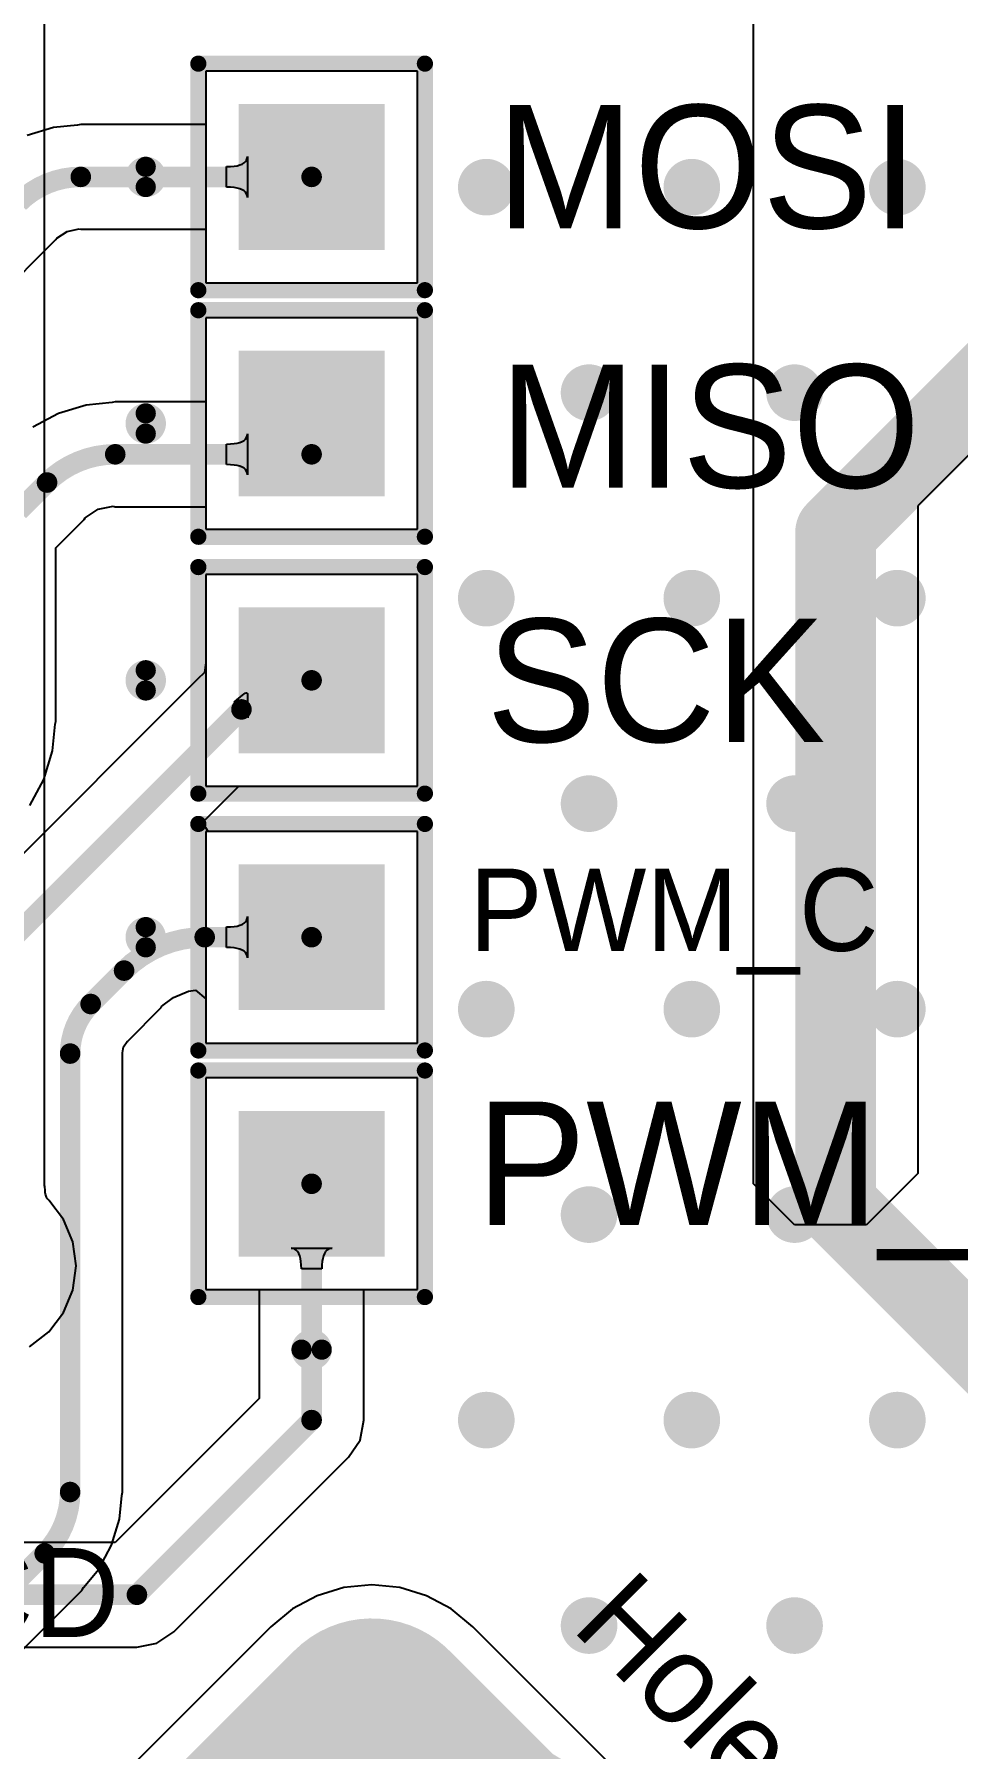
# Model space of a CAD drawing. Header units: millimetres. Extents: x -0.28 to 4.38, y -0.01 to 4.88.
# Drawn here: x 2.22 to 2.669, y 2.035 to 2.869 of the extents above; entities that cross this region are included whole.
import ezdxf

# ---------------------------------------------------------------- set-up
doc = ezdxf.new("R2010")
doc.units = ezdxf.units.MM
doc.header["$MEASUREMENT"] = 0
for name, color, linetype in [('BottomLayer', 5, 'Continuous'), ('BottomSolder', 6, 'Continuous'), ('MultiLayer', 9, 'Continuous'), ('PadHoleLayer', 156, 'Continuous'), ('TopLayer', 1, 'Continuous'), ('TopOverlay', 2, 'Continuous'), ('TopSolder', 216, 'Continuous'), ('ViaHoleLayer', 16, 'Continuous')]:
    doc.layers.add(name, color=color, linetype=linetype)

# ---------------------------------------------------------------- blocks, each defined once
blk = doc.blocks.new('JP1_D1T_13')
at = {"layer": 'BottomLayer'}
blk.add_solid([(-0.0315, -0.0315), (0.0315, -0.0315), (-0.0315, 0.0315), (0.0315, 0.0315)], dxfattribs=at)
at = {"layer": 'BottomSolder'}
blk.add_solid([(-0.0355, -0.0355), (0.0355, -0.0355), (-0.0355, 0.0355), (0.0355, 0.0355)], dxfattribs=at)
at = {"layer": 'MultiLayer'}
blk.add_solid([(-0.0315, -0.0315), (0.0315, -0.0315), (-0.0315, 0.0315), (0.0315, 0.0315)], dxfattribs=at)
at = {"layer": 'PadHoleLayer', "const_width": 0.02165}
blk.add_lwpolyline([(-0.01083, 0, 1), (0.01083, 0, 1)], format="xyb", close=True, dxfattribs=at)
at = {"layer": 'TopLayer'}
blk.add_solid([(-0.0315, -0.0315), (0.0315, -0.0315), (-0.0315, 0.0315), (0.0315, 0.0315)], dxfattribs=at)
at = {"layer": 'TopOverlay'}
for points, const_width in [([(0.00492, 0.08071, 1), (-0.00492, 0.08071, 1)], 0.00984), ([(-0.00738, 0.08071, 1), (-0.00246, 0.08071, 1)], 0.00492), ([(0.00246, 0.08071, 1), (0.00738, 0.08071, 1)], 0.00492), ([(-0.05709, 0.05512, 1), (-0.05315, 0.05512, 1)], 0.00394), ([(-0.05709, 0.05512, 1), (-0.05315, 0.05512, 1)], 0.00394), ([(0.05315, 0.05512, 1), (0.05709, 0.05512, 1)], 0.00394), ([(0.05315, 0.05512, 1), (0.05709, 0.05512, 1)], 0.00394), ([(-0.05709, -0.05512, 1), (-0.05315, -0.05512, 1)], 0.00394), ([(-0.05709, -0.05512, 1), (-0.05315, -0.05512, 1)], 0.00394), ([(0.05315, -0.05512, 1), (0.05709, -0.05512, 1)], 0.00394), ([(0.05315, -0.05512, 1), (0.05709, -0.05512, 1)], 0.00394)]:
    blk.add_lwpolyline(points, format="xyb", close=True, dxfattribs=dict(at, const_width=const_width))
at = {"layer": 'TopOverlay', "const_width": 0.00787}
for points in [[(-0.05512, 0.05512), (-0.05512, -0.05512)], [(-0.05512, 0.05512), (0.05512, 0.05512)], [(0.05512, 0.05512), (0.05512, -0.05512)], [(-0.05512, -0.05512), (0.05512, -0.05512)]]:
    blk.add_lwpolyline(points, dxfattribs=at)
at = {"layer": 'TopSolder'}
blk.add_solid([(-0.0355, -0.0355), (0.0355, -0.0355), (-0.0355, 0.0355), (0.0355, 0.0355)], dxfattribs=at)
blk = doc.blocks.new('JP1_D1T_14')
at = {"layer": 'BottomLayer'}
blk.add_solid([(-0.0315, -0.0315), (0.0315, -0.0315), (-0.0315, 0.0315), (0.0315, 0.0315)], dxfattribs=at)
at = {"layer": 'BottomSolder'}
blk.add_solid([(-0.0355, -0.0355), (0.0355, -0.0355), (-0.0355, 0.0355), (0.0355, 0.0355)], dxfattribs=at)
at = {"layer": 'MultiLayer'}
blk.add_solid([(-0.0315, -0.0315), (0.0315, -0.0315), (-0.0315, 0.0315), (0.0315, 0.0315)], dxfattribs=at)
at = {"layer": 'PadHoleLayer', "const_width": 0.02165}
blk.add_lwpolyline([(-0.01083, 0, 1), (0.01083, 0, 1)], format="xyb", close=True, dxfattribs=at)
at = {"layer": 'TopLayer'}
blk.add_solid([(-0.0315, -0.0315), (0.0315, -0.0315), (-0.0315, 0.0315), (0.0315, 0.0315)], dxfattribs=at)
at = {"layer": 'TopOverlay'}
for points, const_width in [([(0.00492, 0.08071, 1), (-0.00492, 0.08071, 1)], 0.00984), ([(-0.00738, 0.08071, 1), (-0.00246, 0.08071, 1)], 0.00492), ([(0.00246, 0.08071, 1), (0.00738, 0.08071, 1)], 0.00492), ([(-0.05709, 0.05512, 1), (-0.05315, 0.05512, 1)], 0.00394), ([(-0.05709, 0.05512, 1), (-0.05315, 0.05512, 1)], 0.00394), ([(0.05315, 0.05512, 1), (0.05709, 0.05512, 1)], 0.00394), ([(0.05315, 0.05512, 1), (0.05709, 0.05512, 1)], 0.00394), ([(-0.05709, -0.05512, 1), (-0.05315, -0.05512, 1)], 0.00394), ([(-0.05709, -0.05512, 1), (-0.05315, -0.05512, 1)], 0.00394), ([(0.05315, -0.05512, 1), (0.05709, -0.05512, 1)], 0.00394), ([(0.05315, -0.05512, 1), (0.05709, -0.05512, 1)], 0.00394)]:
    blk.add_lwpolyline(points, format="xyb", close=True, dxfattribs=dict(at, const_width=const_width))
at = {"layer": 'TopOverlay', "const_width": 0.00787}
for points in [[(-0.05512, 0.05512), (-0.05512, -0.05512)], [(0.05512, 0.05512), (-0.05512, 0.05512)], [(0.05512, 0.05512), (0.05512, -0.05512)], [(0.05512, -0.05512), (-0.05512, -0.05512)]]:
    blk.add_lwpolyline(points, dxfattribs=at)
at = {"layer": 'TopSolder'}
blk.add_solid([(-0.0355, -0.0355), (0.0355, -0.0355), (-0.0355, 0.0355), (0.0355, 0.0355)], dxfattribs=at)
blk = doc.blocks.new('JP1_D1T_15')
at = {"layer": 'BottomLayer'}
blk.add_solid([(-0.0315, -0.0315), (0.0315, -0.0315), (-0.0315, 0.0315), (0.0315, 0.0315)], dxfattribs=at)
at = {"layer": 'BottomSolder'}
blk.add_solid([(-0.0355, -0.0355), (0.0355, -0.0355), (-0.0355, 0.0355), (0.0355, 0.0355)], dxfattribs=at)
at = {"layer": 'MultiLayer'}
blk.add_solid([(-0.0315, -0.0315), (0.0315, -0.0315), (-0.0315, 0.0315), (0.0315, 0.0315)], dxfattribs=at)
at = {"layer": 'PadHoleLayer', "const_width": 0.02165}
blk.add_lwpolyline([(-0.01083, 0, 1), (0.01083, 0, 1)], format="xyb", close=True, dxfattribs=at)
at = {"layer": 'TopLayer'}
blk.add_solid([(-0.0315, -0.0315), (0.0315, -0.0315), (-0.0315, 0.0315), (0.0315, 0.0315)], dxfattribs=at)
at = {"layer": 'TopOverlay'}
for points, const_width in [([(0.00492, 0.08071, 1), (-0.00492, 0.08071, 1)], 0.00984), ([(-0.00738, 0.08071, 1), (-0.00246, 0.08071, 1)], 0.00492), ([(0.00246, 0.08071, 1), (0.00738, 0.08071, 1)], 0.00492), ([(-0.05709, 0.05512, 1), (-0.05315, 0.05512, 1)], 0.00394), ([(-0.05709, 0.05512, 1), (-0.05315, 0.05512, 1)], 0.00394), ([(0.05315, 0.05512, 1), (0.05709, 0.05512, 1)], 0.00394), ([(0.05315, 0.05512, 1), (0.05709, 0.05512, 1)], 0.00394), ([(-0.05709, -0.05512, 1), (-0.05315, -0.05512, 1)], 0.00394), ([(-0.05709, -0.05512, 1), (-0.05315, -0.05512, 1)], 0.00394), ([(0.05315, -0.05512, 1), (0.05709, -0.05512, 1)], 0.00394), ([(0.05315, -0.05512, 1), (0.05709, -0.05512, 1)], 0.00394)]:
    blk.add_lwpolyline(points, format="xyb", close=True, dxfattribs=dict(at, const_width=const_width))
at = {"layer": 'TopOverlay', "const_width": 0.00787}
for points in [[(-0.05512, 0.05512), (-0.05512, -0.05512)], [(-0.05512, 0.05512), (0.05512, 0.05512)], [(0.05512, 0.05512), (0.05512, -0.05512)], [(-0.05512, -0.05512), (0.05512, -0.05512)]]:
    blk.add_lwpolyline(points, dxfattribs=at)
at = {"layer": 'TopSolder'}
blk.add_solid([(-0.0355, -0.0355), (0.0355, -0.0355), (-0.0355, 0.0355), (0.0355, 0.0355)], dxfattribs=at)
blk = doc.blocks.new('JP1_D1T_18')
at = {"layer": 'BottomLayer'}
blk.add_solid([(-0.0315, -0.0315), (0.0315, -0.0315), (-0.0315, 0.0315), (0.0315, 0.0315)], dxfattribs=at)
at = {"layer": 'BottomSolder'}
blk.add_solid([(-0.0355, -0.0355), (0.0355, -0.0355), (-0.0355, 0.0355), (0.0355, 0.0355)], dxfattribs=at)
at = {"layer": 'MultiLayer'}
blk.add_solid([(-0.0315, -0.0315), (0.0315, -0.0315), (-0.0315, 0.0315), (0.0315, 0.0315)], dxfattribs=at)
at = {"layer": 'PadHoleLayer', "const_width": 0.02165}
blk.add_lwpolyline([(-0.01083, 0, 1), (0.01083, 0, 1)], format="xyb", close=True, dxfattribs=at)
at = {"layer": 'TopLayer'}
blk.add_solid([(-0.0315, -0.0315), (0.0315, -0.0315), (-0.0315, 0.0315), (0.0315, 0.0315)], dxfattribs=at)
at = {"layer": 'TopOverlay'}
for points, const_width in [([(0.00492, 0.08071, 1), (-0.00492, 0.08071, 1)], 0.00984), ([(-0.00738, 0.08071, 1), (-0.00246, 0.08071, 1)], 0.00492), ([(0.00246, 0.08071, 1), (0.00738, 0.08071, 1)], 0.00492), ([(-0.05709, 0.05512, 1), (-0.05315, 0.05512, 1)], 0.00394), ([(-0.05709, 0.05512, 1), (-0.05315, 0.05512, 1)], 0.00394), ([(0.05315, 0.05512, 1), (0.05709, 0.05512, 1)], 0.00394), ([(0.05315, 0.05512, 1), (0.05709, 0.05512, 1)], 0.00394), ([(-0.05709, -0.05512, 1), (-0.05315, -0.05512, 1)], 0.00394), ([(-0.05709, -0.05512, 1), (-0.05315, -0.05512, 1)], 0.00394), ([(0.05315, -0.05512, 1), (0.05709, -0.05512, 1)], 0.00394), ([(0.05315, -0.05512, 1), (0.05709, -0.05512, 1)], 0.00394)]:
    blk.add_lwpolyline(points, format="xyb", close=True, dxfattribs=dict(at, const_width=const_width))
at = {"layer": 'TopOverlay', "const_width": 0.00787}
for points in [[(-0.05512, 0.05512), (-0.05512, -0.05512)], [(-0.05512, 0.05512), (0.05512, 0.05512)], [(0.05512, 0.05512), (0.05512, -0.05512)], [(-0.05512, -0.05512), (0.05512, -0.05512)]]:
    blk.add_lwpolyline(points, dxfattribs=at)
at = {"layer": 'TopSolder'}
blk.add_solid([(-0.0355, -0.0355), (0.0355, -0.0355), (-0.0355, 0.0355), (0.0355, 0.0355)], dxfattribs=at)
blk = doc.blocks.new('JP1_D1T_19')
at = {"layer": 'BottomLayer'}
blk.add_solid([(-0.0315, -0.0315), (0.0315, -0.0315), (-0.0315, 0.0315), (0.0315, 0.0315)], dxfattribs=at)
at = {"layer": 'BottomSolder'}
blk.add_solid([(-0.0355, -0.0355), (0.0355, -0.0355), (-0.0355, 0.0355), (0.0355, 0.0355)], dxfattribs=at)
at = {"layer": 'MultiLayer'}
blk.add_solid([(-0.0315, -0.0315), (0.0315, -0.0315), (-0.0315, 0.0315), (0.0315, 0.0315)], dxfattribs=at)
at = {"layer": 'PadHoleLayer', "const_width": 0.02165}
blk.add_lwpolyline([(-0.01083, 0, 1), (0.01083, 0, 1)], format="xyb", close=True, dxfattribs=at)
at = {"layer": 'TopLayer'}
blk.add_solid([(-0.0315, -0.0315), (0.0315, -0.0315), (-0.0315, 0.0315), (0.0315, 0.0315)], dxfattribs=at)
at = {"layer": 'TopOverlay'}
for points, const_width in [([(0.00492, 0.08071, 1), (-0.00492, 0.08071, 1)], 0.00984), ([(-0.00738, 0.08071, 1), (-0.00246, 0.08071, 1)], 0.00492), ([(0.00246, 0.08071, 1), (0.00738, 0.08071, 1)], 0.00492), ([(-0.05709, 0.05512, 1), (-0.05315, 0.05512, 1)], 0.00394), ([(-0.05709, 0.05512, 1), (-0.05315, 0.05512, 1)], 0.00394), ([(0.05315, 0.05512, 1), (0.05709, 0.05512, 1)], 0.00394), ([(0.05315, 0.05512, 1), (0.05709, 0.05512, 1)], 0.00394), ([(-0.05709, -0.05512, 1), (-0.05315, -0.05512, 1)], 0.00394), ([(-0.05709, -0.05512, 1), (-0.05315, -0.05512, 1)], 0.00394), ([(0.05315, -0.05512, 1), (0.05709, -0.05512, 1)], 0.00394), ([(0.05315, -0.05512, 1), (0.05709, -0.05512, 1)], 0.00394)]:
    blk.add_lwpolyline(points, format="xyb", close=True, dxfattribs=dict(at, const_width=const_width))
at = {"layer": 'TopOverlay', "const_width": 0.00787}
for points in [[(-0.05512, 0.05512), (-0.05512, -0.05512)], [(-0.05512, 0.05512), (0.05512, 0.05512)], [(0.05512, 0.05512), (0.05512, -0.05512)], [(-0.05512, -0.05512), (0.05512, -0.05512)]]:
    blk.add_lwpolyline(points, dxfattribs=at)
at = {"layer": 'TopSolder'}
blk.add_solid([(-0.0355, -0.0355), (0.0355, -0.0355), (-0.0355, 0.0355), (0.0355, 0.0355)], dxfattribs=at)
blk = doc.blocks.new('H___P___33')
at = {"layer": 'BottomLayer', "const_width": 0.04921}
for points in [[(-0.15256, 0.04921, 1), (-0.10335, 0.04921, 1)], [(0.10335, 0.04921, 1), (0.15256, 0.04921, 1)], [(-0.15256, -0.04921, 1), (-0.10335, -0.04921, 1)], [(0.10335, -0.04921, 1), (0.15256, -0.04921, 1)]]:
    blk.add_lwpolyline(points, format="xyb", close=True, dxfattribs=at)
at = {"layer": 'BottomLayer'}
for points in [[(-0.12795, -0.09843), (0.12795, -0.09843), (-0.12795, 0.09843), (0.12795, 0.09843)], [(-0.17717, -0.04921), (0.17717, -0.04921), (-0.17717, 0.04921), (0.17717, 0.04921)]]:
    blk.add_solid(points, dxfattribs=at)
at = {"layer": 'BottomSolder', "const_width": 0.05321}
for points in [[(-0.15456, 0.04921, 1), (-0.10135, 0.04921, 1)], [(0.10135, 0.04921, 1), (0.15456, 0.04921, 1)], [(-0.15456, -0.04921, 1), (-0.10135, -0.04921, 1)], [(0.10135, -0.04921, 1), (0.15456, -0.04921, 1)]]:
    blk.add_lwpolyline(points, format="xyb", close=True, dxfattribs=at)
at = {"layer": 'BottomSolder'}
for points in [[(-0.12795, -0.10243), (0.12795, -0.10243), (-0.12795, 0.10243), (0.12795, 0.10243)], [(-0.18117, -0.04921), (0.18117, -0.04921), (-0.18117, 0.04921), (0.18117, 0.04921)]]:
    blk.add_solid(points, dxfattribs=at)
at = {"layer": 'MultiLayer', "const_width": 0.04921}
for points in [[(-0.15256, 0.04921, 1), (-0.10335, 0.04921, 1)], [(0.10335, 0.04921, 1), (0.15256, 0.04921, 1)], [(-0.15256, -0.04921, 1), (-0.10335, -0.04921, 1)], [(0.10335, -0.04921, 1), (0.15256, -0.04921, 1)]]:
    blk.add_lwpolyline(points, format="xyb", close=True, dxfattribs=at)
at = {"layer": 'MultiLayer'}
for points in [[(-0.12795, -0.09843), (0.12795, -0.09843), (-0.12795, 0.09843), (0.12795, 0.09843)], [(-0.17717, -0.04921), (0.17717, -0.04921), (-0.17717, 0.04921), (0.17717, 0.04921)]]:
    blk.add_solid(points, dxfattribs=at)
at = {"layer": 'PadHoleLayer', "const_width": 0.03445}
blk.add_lwpolyline([(0, -0.07308), (-0.07308, 0, -1), (0, 0.07308), (0.07308, 0, -1)], format="xyb", close=True, dxfattribs=at)
at = {"layer": 'TopLayer', "const_width": 0.04921}
for points in [[(-0.15256, 0.04921, 1), (-0.10335, 0.04921, 1)], [(0.10335, 0.04921, 1), (0.15256, 0.04921, 1)], [(-0.15256, -0.04921, 1), (-0.10335, -0.04921, 1)], [(0.10335, -0.04921, 1), (0.15256, -0.04921, 1)]]:
    blk.add_lwpolyline(points, format="xyb", close=True, dxfattribs=at)
at = {"layer": 'TopLayer'}
for points in [[(-0.12795, -0.09843), (0.12795, -0.09843), (-0.12795, 0.09843), (0.12795, 0.09843)], [(-0.17717, -0.04921), (0.17717, -0.04921), (-0.17717, 0.04921), (0.17717, 0.04921)]]:
    blk.add_solid(points, dxfattribs=at)
at = {"layer": 'TopSolder', "const_width": 0.05321}
for points in [[(-0.15456, 0.04921, 1), (-0.10135, 0.04921, 1)], [(0.10135, 0.04921, 1), (0.15456, 0.04921, 1)], [(-0.15456, -0.04921, 1), (-0.10135, -0.04921, 1)], [(0.10135, -0.04921, 1), (0.15456, -0.04921, 1)]]:
    blk.add_lwpolyline(points, format="xyb", close=True, dxfattribs=at)
at = {"layer": 'TopSolder'}
for points in [[(-0.12795, -0.10243), (0.12795, -0.10243), (-0.12795, 0.10243), (0.12795, 0.10243)], [(-0.18117, -0.04921), (0.18117, -0.04921), (-0.18117, 0.04921), (0.18117, 0.04921)]]:
    blk.add_solid(points, dxfattribs=at)

msp = doc.modelspace()

# ---------------------------------------------------------------- linework, layer by layer
at = {"layer": 'BottomLayer'}
for p, q in [((2.2251, 2.30915), (2.2251, 3.21)), ((2.4065, 2.8515), (2.3035, 2.8515)), ((2.3035, 2.8515), (2.3035, 2.7485)), ((2.4065, 2.7485), (2.4065, 2.8515)), ((2.3035, 2.7485), (2.4065, 2.7485)), ((2.4065, 2.7315), (2.3035, 2.7315)), ((2.3035, 2.7315), (2.3035, 2.6285)), ((2.4065, 2.6285), (2.4065, 2.7315)), ((2.3035, 2.6285), (2.4065, 2.6285)), ((2.4065, 2.6065), (2.3035, 2.6065)), ((2.3035, 2.6065), (2.3035, 2.5035)), ((2.4065, 2.5035), (2.4065, 2.6065)), ((2.3035, 2.5035), (2.4065, 2.5035)), ((2.4065, 2.4815), (2.3035, 2.4815)), ((2.3035, 2.4815), (2.3035, 2.3785)), ((2.4065, 2.3785), (2.4065, 2.4815)), ((2.3035, 2.3785), (2.4065, 2.3785)), ((2.4065, 2.3615), (2.3035, 2.3615)), ((2.3035, 2.3615), (2.3035, 2.2585)), ((2.4065, 2.2585), (2.4065, 2.3615)), ((2.22522, 2.30861), (2.2251, 2.30915)), ((2.22528, 2.30681), (2.22522, 2.30861)), ((2.22538, 2.30582), (2.22528, 2.30681)), ((2.22551, 2.30502), (2.22538, 2.30582)), ((2.22567, 2.30439), (2.22551, 2.30502)), ((2.22583, 2.3039), (2.22567, 2.30439)), ((2.22599, 2.30353), (2.22583, 2.3039)), ((2.22615, 2.30323), (2.22599, 2.30353)), ((2.22632, 2.30297), (2.22615, 2.30323)), ((2.22653, 2.30271), (2.22632, 2.30297)), ((2.22738, 2.3018), (2.22653, 2.30271)), ((2.22762, 2.30141), (2.22738, 2.3018)), ((2.23431, 2.29269), (2.22762, 2.30141)), ((2.23884, 2.28175), (2.23431, 2.29269)), ((2.24039, 2.27), (2.23884, 2.28175)), ((2.34595, 2.27852), (2.345, 2.27862)), ((2.345, 2.27862), (2.365, 2.27862)), ((2.3468, 2.27822), (2.34595, 2.27852)), ((2.34755, 2.27772), (2.3468, 2.27822)), ((2.3482, 2.27702), (2.34755, 2.27772)), ((2.36245, 2.27772), (2.3618, 2.27702)), ((2.3632, 2.27822), (2.36245, 2.27772)), ((2.36405, 2.27852), (2.3632, 2.27822)), ((2.365, 2.27862), (2.36405, 2.27852)), ((2.23884, 2.25825), (2.24039, 2.27)), ((2.34875, 2.27612), (2.3482, 2.27702)), ((2.3492, 2.27502), (2.34875, 2.27612)), ((2.34955, 2.27372), (2.3492, 2.27502)), ((2.3498, 2.27222), (2.34955, 2.27372)), ((2.34995, 2.27052), (2.3498, 2.27222)), ((2.35, 2.26862), (2.34995, 2.27052)), ((2.36005, 2.27052), (2.36, 2.26862)), ((2.3602, 2.27222), (2.36005, 2.27052)), ((2.36045, 2.27372), (2.3602, 2.27222)), ((2.3608, 2.27502), (2.36045, 2.27372)), ((2.36125, 2.27612), (2.3608, 2.27502)), ((2.3618, 2.27702), (2.36125, 2.27612)), ((2.36, 2.26862), (2.35, 2.26862)), ((2.23431, 2.24731), (2.23884, 2.25825)), ((2.3035, 2.2585), (2.32951, 2.2585)), ((2.32951, 2.2585), (2.32951, 2.20556)), ((2.38049, 2.195), (2.38049, 2.2585)), ((2.38049, 2.2585), (2.4065, 2.2585)), ((2.22709, 2.23791), (2.23431, 2.24731)), ((2.21769, 2.23069), (2.22709, 2.23791)), ((2.32951, 2.20556), (2.25944, 2.13549)), ((2.37855, 2.18525), (2.38049, 2.195)), ((2.37302, 2.17698), (2.37855, 2.18525)), ((2.28802, 2.09198), (2.37302, 2.17698)), ((2.25944, 2.13549), (1.35056, 2.13549)), ((2.37075, 2.11349), (2.35771, 2.10953)), ((2.38432, 2.11482), (2.37075, 2.11349)), ((2.39789, 2.11349), (2.38432, 2.11482)), ((2.41094, 2.10953), (2.39789, 2.11349)), ((2.34568, 2.1031), (2.33514, 2.09445)), ((2.35771, 2.10953), (2.34568, 2.1031)), ((2.42296, 2.1031), (2.41094, 2.10953)), ((2.4335, 2.09445), (2.42296, 2.1031)), ((2.33514, 2.09445), (2.26555, 2.02486)), ((2.61445, 1.9135), (2.4335, 2.09445)), ((2.27, 2.08451), (2.27975, 2.08645)), ((2.27975, 2.08645), (2.28802, 2.09198)), ((1.97307, 2.08451), (2.27, 2.08451))]:
    msp.add_line(p, q, dxfattribs=at)
for points, const_width in [([(2.43311, 2.795, 1), (2.44689, 2.795, 1)], 0.01378), ([(2.53311, 2.795, 1), (2.54689, 2.795, 1)], 0.01378), ([(2.63311, 2.795, 1), (2.64689, 2.795, 1)], 0.01378), ([(2.48311, 2.695, 1), (2.49689, 2.695, 1)], 0.01378), ([(2.58311, 2.695, 1), (2.59689, 2.695, 1)], 0.01378), ([(2.43311, 2.595, 1), (2.44689, 2.595, 1)], 0.01378), ([(2.53311, 2.595, 1), (2.54689, 2.595, 1)], 0.01378), ([(2.63311, 2.595, 1), (2.64689, 2.595, 1)], 0.01378), ([(2.48311, 2.495, 1), (2.49689, 2.495, 1)], 0.01378), ([(2.58311, 2.495, 1), (2.59689, 2.495, 1)], 0.01378), ([(2.43311, 2.395, 1), (2.44689, 2.395, 1)], 0.01378), ([(2.53311, 2.395, 1), (2.54689, 2.395, 1)], 0.01378), ([(2.63311, 2.395, 1), (2.64689, 2.395, 1)], 0.01378), ([(2.3525, 2.31, 1), (2.3575, 2.31, 1)], 0.005), ([(2.48311, 2.295, 1), (2.49689, 2.295, 1)], 0.01378), ([(2.58311, 2.295, 1), (2.59689, 2.295, 1)], 0.01378), ([(2.43311, 2.195, 1), (2.44689, 2.195, 1)], 0.01378), ([(2.53311, 2.195, 1), (2.54689, 2.195, 1)], 0.01378), ([(2.63311, 2.195, 1), (2.64689, 2.195, 1)], 0.01378), ([(2.3525, 2.195, 1), (2.3575, 2.195, 1)], 0.005), ([(2.3525, 2.195, 1), (2.3575, 2.195, 1)], 0.005), ([(2.2675, 2.11, 1), (2.2725, 2.11, 1)], 0.005), ([(2.2675, 2.11, 1), (2.2725, 2.11, 1)], 0.005), ([(2.48311, 2.095, 1), (2.49689, 2.095, 1)], 0.01378), ([(2.58311, 2.095, 1), (2.59689, 2.095, 1)], 0.01378)]:
    msp.add_lwpolyline(points, format="xyb", close=True, dxfattribs=dict(at, const_width=const_width))
at = {"layer": 'BottomLayer', "const_width": 0.01}
for points in [[(2.355, 2.195), (2.355, 2.31)], [(2.27, 2.11), (2.355, 2.195)], [(1.905, 2.11), (2.27, 2.11)]]:
    msp.add_lwpolyline(points, dxfattribs=at)
at = {"layer": 'MultiLayer', "const_width": 0.01378}
for points in [[(2.43311, 2.795, 1), (2.44689, 2.795, 1)], [(2.53311, 2.795, 1), (2.54689, 2.795, 1)], [(2.63311, 2.795, 1), (2.64689, 2.795, 1)], [(2.48311, 2.695, 1), (2.49689, 2.695, 1)], [(2.58311, 2.695, 1), (2.59689, 2.695, 1)], [(2.43311, 2.595, 1), (2.44689, 2.595, 1)], [(2.53311, 2.595, 1), (2.54689, 2.595, 1)], [(2.63311, 2.595, 1), (2.64689, 2.595, 1)], [(2.48311, 2.495, 1), (2.49689, 2.495, 1)], [(2.58311, 2.495, 1), (2.59689, 2.495, 1)], [(2.43311, 2.395, 1), (2.44689, 2.395, 1)], [(2.53311, 2.395, 1), (2.54689, 2.395, 1)], [(2.63311, 2.395, 1), (2.64689, 2.395, 1)], [(2.48311, 2.295, 1), (2.49689, 2.295, 1)], [(2.58311, 2.295, 1), (2.59689, 2.295, 1)], [(2.43311, 2.195, 1), (2.44689, 2.195, 1)], [(2.53311, 2.195, 1), (2.54689, 2.195, 1)], [(2.63311, 2.195, 1), (2.64689, 2.195, 1)], [(2.48311, 2.095, 1), (2.49689, 2.095, 1)], [(2.58311, 2.095, 1), (2.59689, 2.095, 1)]]:
    msp.add_lwpolyline(points, format="xyb", close=True, dxfattribs=at)
at = {"layer": 'TopLayer'}
for p, q in [((2.57, 2.31), (2.57, 2.94)), ((2.4065, 2.8515), (2.3035, 2.8515)), ((2.3035, 2.8515), (2.3035, 2.82549)), ((2.4065, 2.7485), (2.4065, 2.8515)), ((2.22941, 2.82402), (2.21665, 2.82015)), ((2.24106, 2.82517), (2.22941, 2.82402)), ((2.24268, 2.82549), (2.24106, 2.82517)), ((2.3035, 2.82549), (2.24268, 2.82549)), ((2.31362, 2.805), (2.31555, 2.80505)), ((2.31362, 2.795), (2.31362, 2.805)), ((2.31555, 2.80505), (2.31727, 2.8052)), ((2.31727, 2.8052), (2.31879, 2.80545)), ((2.31879, 2.80545), (2.3201, 2.8058)), ((2.3201, 2.8058), (2.32121, 2.80625)), ((2.32121, 2.80625), (2.32212, 2.8068)), ((2.32212, 2.8068), (2.32283, 2.80745)), ((2.32283, 2.80745), (2.32334, 2.8082)), ((2.32334, 2.8082), (2.32364, 2.80905)), ((2.32364, 2.80905), (2.32374, 2.81)), ((2.32374, 2.81), (2.32374, 2.79)), ((2.31555, 2.79495), (2.31362, 2.795)), ((2.31727, 2.7948), (2.31555, 2.79495)), ((2.31879, 2.79455), (2.31727, 2.7948)), ((2.3201, 2.7942), (2.31879, 2.79455)), ((2.32121, 2.79375), (2.3201, 2.7942)), ((2.32212, 2.7932), (2.32121, 2.79375)), ((2.32283, 2.79255), (2.32212, 2.7932)), ((2.32334, 2.7918), (2.32283, 2.79255)), ((2.32364, 2.79095), (2.32334, 2.7918)), ((2.32374, 2.79), (2.32364, 2.79095)), ((2.23055, 2.7695), (2.231, 2.77018)), ((2.231, 2.77018), (2.23598, 2.7735)), ((2.23598, 2.7735), (2.24186, 2.77467)), ((2.24186, 2.77467), (2.24268, 2.77451)), ((2.24268, 2.77451), (2.3035, 2.77451)), ((2.3035, 2.77451), (2.3035, 2.7485)), ((2.785, 2.775), (2.65, 2.64)), ((2.18802, 2.72698), (2.23052, 2.76948)), ((2.23052, 2.76948), (2.23053, 2.76949)), ((2.23053, 2.76949), (2.23055, 2.7695)), ((2.3035, 2.7485), (2.4065, 2.7485)), ((2.4065, 2.7315), (2.3035, 2.7315)), ((2.3035, 2.7315), (2.3035, 2.69049)), ((2.4065, 2.6285), (2.4065, 2.7315)), ((2.24534, 2.68896), (2.23178, 2.68485)), ((2.25803, 2.69021), (2.24534, 2.68896)), ((2.25945, 2.69049), (2.25803, 2.69021)), ((2.3035, 2.69049), (2.25945, 2.69049)), ((2.23178, 2.68485), (2.21928, 2.67816)), ((2.31362, 2.67), (2.31555, 2.67005)), ((2.31362, 2.66), (2.31362, 2.67)), ((2.31555, 2.67005), (2.31727, 2.6702)), ((2.31727, 2.6702), (2.31879, 2.67045)), ((2.31879, 2.67045), (2.3201, 2.6708)), ((2.3201, 2.6708), (2.32121, 2.67125)), ((2.32121, 2.67125), (2.32212, 2.6718)), ((2.32212, 2.6718), (2.32283, 2.67245)), ((2.32283, 2.67245), (2.32334, 2.6732)), ((2.32334, 2.6732), (2.32364, 2.67405)), ((2.32364, 2.67405), (2.32374, 2.675)), ((2.32374, 2.675), (2.32374, 2.655)), ((2.31555, 2.65995), (2.31362, 2.66)), ((2.31727, 2.6598), (2.31555, 2.65995)), ((2.31879, 2.65955), (2.31727, 2.6598)), ((2.3201, 2.6592), (2.31879, 2.65955)), ((2.32121, 2.65875), (2.3201, 2.6592)), ((2.32212, 2.6582), (2.32121, 2.65875)), ((2.32283, 2.65755), (2.32212, 2.6582)), ((2.32334, 2.6568), (2.32283, 2.65755)), ((2.32364, 2.65595), (2.32334, 2.6568)), ((2.32374, 2.655), (2.32364, 2.65595)), ((2.24487, 2.63411), (2.25108, 2.63826)), ((2.25108, 2.63826), (2.25841, 2.63972)), ((2.25841, 2.63972), (2.25945, 2.63951)), ((2.25945, 2.63951), (2.3035, 2.63951)), ((2.3035, 2.63951), (2.3035, 2.6285)), ((2.65, 2.64), (2.65, 2.315)), ((2.23401, 2.62297), (2.24427, 2.63323)), ((2.24427, 2.63323), (2.24428, 2.63324)), ((2.24428, 2.63324), (2.2443, 2.63325)), ((2.2443, 2.63325), (2.24487, 2.63411)), ((2.3035, 2.6285), (2.4065, 2.6285)), ((2.23053, 2.61947), (2.23401, 2.62297)), ((2.23049, 2.61939), (2.23053, 2.61947)), ((2.23049, 2.61446), (2.23049, 2.61939)), ((2.23049, 2.535), (2.23049, 2.61446)), ((2.4065, 2.6065), (2.3035, 2.6065)), ((2.3035, 2.6065), (2.3035, 2.5636)), ((2.4065, 2.5035), (2.4065, 2.6065)), ((2.3035, 2.5636), (2.30283, 2.55888)), ((2.2995, 2.55554), (2.17948, 2.43552)), ((2.30283, 2.55888), (2.2995, 2.55554)), ((2.31732, 2.54439), (2.31854, 2.5455)), ((2.31854, 2.5455), (2.32214, 2.5484)), ((2.32214, 2.5484), (2.32272, 2.54874)), ((2.32272, 2.54874), (2.32317, 2.54892)), ((2.32317, 2.54892), (2.32349, 2.54895)), ((2.32349, 2.54895), (2.32368, 2.54883)), ((2.32368, 2.54883), (2.32374, 2.54855)), ((2.32374, 2.54855), (2.32374, 2.53828)), ((2.32439, 2.53732), (2.31732, 2.54439)), ((2.32374, 2.53828), (2.32375, 2.53799)), ((2.32375, 2.53799), (2.32377, 2.53775)), ((2.32377, 2.53775), (2.3238, 2.53754)), ((2.3238, 2.53754), (2.32385, 2.53738)), ((2.32385, 2.53738), (2.32391, 2.53726)), ((2.32391, 2.53726), (2.32398, 2.53719)), ((2.32398, 2.53719), (2.32406, 2.53716)), ((2.32406, 2.53716), (2.32416, 2.53717)), ((2.32416, 2.53717), (2.32427, 2.53722)), ((2.32427, 2.53722), (2.32439, 2.53732)), ((2.22894, 2.52063), (2.23022, 2.53365)), ((2.23022, 2.53365), (2.23049, 2.535)), ((2.22475, 2.50682), (2.22894, 2.52063)), ((2.21794, 2.49409), (2.22475, 2.50682)), ((2.30187, 2.48582), (2.31955, 2.5035)), ((2.31955, 2.5035), (2.4065, 2.5035)), ((2.30462, 2.4815), (2.30187, 2.48582)), ((2.4065, 2.4815), (2.30462, 2.4815)), ((2.4065, 2.3785), (2.4065, 2.4815)), ((2.3201, 2.4358), (2.32121, 2.43625)), ((2.32121, 2.43625), (2.32212, 2.4368)), ((2.32212, 2.4368), (2.32283, 2.43745)), ((2.32283, 2.43745), (2.32334, 2.4382)), ((2.32334, 2.4382), (2.32364, 2.43905)), ((2.32364, 2.43905), (2.32374, 2.44)), ((2.32374, 2.44), (2.32374, 2.42)), ((2.31362, 2.435), (2.31555, 2.43505)), ((2.31362, 2.425), (2.31362, 2.435)), ((2.31555, 2.43505), (2.31727, 2.4352)), ((2.31727, 2.4352), (2.31879, 2.43545)), ((2.31879, 2.43545), (2.3201, 2.4358)), ((2.31555, 2.42495), (2.31362, 2.425)), ((2.31727, 2.4248), (2.31555, 2.42495)), ((2.31879, 2.42455), (2.31727, 2.4248)), ((2.3201, 2.4242), (2.31879, 2.42455)), ((2.32121, 2.42375), (2.3201, 2.4242)), ((2.32212, 2.4232), (2.32121, 2.42375)), ((2.32283, 2.42255), (2.32212, 2.4232)), ((2.32334, 2.4218), (2.32283, 2.42255)), ((2.32364, 2.42095), (2.32334, 2.4218)), ((2.32374, 2.42), (2.32364, 2.42095)), ((2.28786, 2.40071), (2.29515, 2.40373)), ((2.29515, 2.40373), (2.2985, 2.40417)), ((2.2985, 2.40417), (2.3035, 2.40006)), ((2.26552, 2.37948), (2.28177, 2.39573)), ((2.28177, 2.39573), (2.2822, 2.39636)), ((2.2822, 2.39636), (2.28786, 2.40071)), ((2.3035, 2.40006), (2.3035, 2.3785)), ((2.2635, 2.37673), (2.26518, 2.37924)), ((2.26518, 2.37924), (2.2655, 2.37945)), ((2.2655, 2.37945), (2.26551, 2.37947)), ((2.26551, 2.37947), (2.26552, 2.37948)), ((2.3035, 2.3785), (2.4065, 2.3785)), ((2.26291, 2.37376), (2.2635, 2.37673)), ((2.26299, 2.37336), (2.26291, 2.37376)), ((2.26299, 2.16), (2.26299, 2.37336)), ((2.4065, 2.3615), (2.3035, 2.3615)), ((2.3035, 2.3615), (2.3035, 2.2585)), ((2.4065, 2.2585), (2.4065, 2.3615)), ((2.65, 2.315), (2.625, 2.29)), ((2.59, 2.29), (2.57, 2.31)), ((2.625, 2.29), (2.59, 2.29)), ((2.3035, 2.2585), (2.4065, 2.2585)), ((2.26153, 2.14682), (2.26266, 2.15836)), ((2.26266, 2.15836), (2.26299, 2.16)), ((2.25768, 2.13414), (2.26153, 2.14682)), ((2.25144, 2.12246), (2.25768, 2.13414)), ((2.24408, 2.11349), (2.25144, 2.12246)), ((2.18802, 2.05698), (2.24315, 2.1121)), ((2.24315, 2.1121), (2.24408, 2.11349)), ((2.37075, 2.11349), (2.35771, 2.10953)), ((2.38432, 2.11482), (2.37075, 2.11349)), ((2.39789, 2.11349), (2.38432, 2.11482)), ((2.41094, 2.10953), (2.39789, 2.11349)), ((2.34568, 2.1031), (2.33514, 2.09445)), ((2.35771, 2.10953), (2.34568, 2.1031)), ((2.42296, 2.1031), (2.41094, 2.10953)), ((2.4335, 2.09445), (2.42296, 2.1031)), ((2.33514, 2.09445), (2.26555, 2.02486)), ((2.61445, 1.9135), (2.4335, 2.09445))]:
    msp.add_line(p, q, dxfattribs=at)
at = {"layer": 'TopLayer', "const_width": 0.01}
for points in [[(2.21252, 2.78752, -0.19872), (2.24268, 2.8)], [(2.22628, 2.65128, -0.198704), (2.25945, 2.665)], [(2.22625, 2.65125, -0.000201), (2.22628, 2.65128)], [(2.32086, 2.54086, -0.198912), (2.355, 2.555)], [(2.26375, 2.41375, -0.198912), (2.30298, 2.43)], [(2.2375, 2.37336, -0.198671), (2.24748, 2.39748)], [(2.24748, 2.39748, -0.000232), (2.2475, 2.3975)], [(2.2375, 2.16, -0.198912), (2.22513, 2.13013)]]:
    msp.add_lwpolyline(points, format="xyb", dxfattribs=at)
at = {"layer": 'TopLayer'}
for points, const_width in [([(2.24268, 2.8), (2.355, 2.8)], 0.01), ([(2.61, 2.62697), (2.76303, 2.78)], 0.03937), ([(2.25945, 2.665), (2.355, 2.665)], 0.01), ([(2.2125, 2.6375), (2.22625, 2.65125)], 0.01), ([(2.61, 2.3), (2.61, 2.62697)], 0.03937), ([(2.1975, 2.4175), (2.32086, 2.54086)], 0.01), ([(2.30298, 2.43), (2.355, 2.43)], 0.01), ([(2.2475, 2.3975), (2.26375, 2.41375)], 0.01), ([(2.2375, 2.16), (2.2375, 2.37336)], 0.01), ([(2.61, 2.3), (2.93, 1.98)], 0.03937), ([(2.17, 2.075), (2.22513, 2.13013)], 0.01)]:
    msp.add_lwpolyline(points, dxfattribs=dict(at, const_width=const_width))
for points, const_width in [([(2.24018, 2.8, 1), (2.24518, 2.8, 1)], 0.005), ([(2.24018, 2.8, 1), (2.24518, 2.8, 1)], 0.005), ([(2.3525, 2.8, 1), (2.3575, 2.8, 1)], 0.005), ([(2.43311, 2.795, 1), (2.44689, 2.795, 1)], 0.01378), ([(2.53311, 2.795, 1), (2.54689, 2.795, 1)], 0.01378), ([(2.63311, 2.795, 1), (2.64689, 2.795, 1)], 0.01378), ([(2.48311, 2.695, 1), (2.49689, 2.695, 1)], 0.01378), ([(2.58311, 2.695, 1), (2.59689, 2.695, 1)], 0.01378), ([(2.25695, 2.665, 1), (2.26195, 2.665, 1)], 0.005), ([(2.25695, 2.665, 1), (2.26195, 2.665, 1)], 0.005), ([(2.3525, 2.665, 1), (2.3575, 2.665, 1)], 0.005), ([(2.22375, 2.65125, 1), (2.22875, 2.65125, 1)], 0.005), ([(2.22375, 2.65125, 1), (2.22875, 2.65125, 1)], 0.005), ([(2.22378, 2.65128, 1), (2.22878, 2.65128, 1)], 0.005), ([(2.22378, 2.65128, 1), (2.22878, 2.65128, 1)], 0.005), ([(2.60016, 2.62697, 1), (2.61984, 2.62697, 1)], 0.01969), ([(2.60016, 2.62697, 1), (2.61984, 2.62697, 1)], 0.01969), ([(2.43311, 2.595, 1), (2.44689, 2.595, 1)], 0.01378), ([(2.53311, 2.595, 1), (2.54689, 2.595, 1)], 0.01378), ([(2.63311, 2.595, 1), (2.64689, 2.595, 1)], 0.01378), ([(2.3525, 2.555, 1), (2.3575, 2.555, 1)], 0.005), ([(2.31836, 2.54086, 1), (2.32336, 2.54086, 1)], 0.005), ([(2.31836, 2.54086, 1), (2.32336, 2.54086, 1)], 0.005), ([(2.48311, 2.495, 1), (2.49689, 2.495, 1)], 0.01378), ([(2.58311, 2.495, 1), (2.59689, 2.495, 1)], 0.01378), ([(2.30048, 2.43, 1), (2.30548, 2.43, 1)], 0.005), ([(2.30048, 2.43, 1), (2.30548, 2.43, 1)], 0.005), ([(2.3525, 2.43, 1), (2.3575, 2.43, 1)], 0.005), ([(2.26125, 2.41375, 1), (2.26625, 2.41375, 1)], 0.005), ([(2.26125, 2.41375, 1), (2.26625, 2.41375, 1)], 0.005), ([(2.43311, 2.395, 1), (2.44689, 2.395, 1)], 0.01378), ([(2.53311, 2.395, 1), (2.54689, 2.395, 1)], 0.01378), ([(2.63311, 2.395, 1), (2.64689, 2.395, 1)], 0.01378), ([(2.24498, 2.39748, 1), (2.24998, 2.39748, 1)], 0.005), ([(2.24498, 2.39748, 1), (2.24998, 2.39748, 1)], 0.005), ([(2.245, 2.3975, 1), (2.25, 2.3975, 1)], 0.005), ([(2.245, 2.3975, 1), (2.25, 2.3975, 1)], 0.005), ([(2.235, 2.37336, 1), (2.24, 2.37336, 1)], 0.005), ([(2.235, 2.37336, 1), (2.24, 2.37336, 1)], 0.005), ([(2.60016, 2.3, 1), (2.61984, 2.3, 1)], 0.01969), ([(2.60016, 2.3, 1), (2.61984, 2.3, 1)], 0.01969), ([(2.48311, 2.295, 1), (2.49689, 2.295, 1)], 0.01378), ([(2.58311, 2.295, 1), (2.59689, 2.295, 1)], 0.01378), ([(2.43311, 2.195, 1), (2.44689, 2.195, 1)], 0.01378), ([(2.53311, 2.195, 1), (2.54689, 2.195, 1)], 0.01378), ([(2.63311, 2.195, 1), (2.64689, 2.195, 1)], 0.01378), ([(2.235, 2.16, 1), (2.24, 2.16, 1)], 0.005), ([(2.235, 2.16, 1), (2.24, 2.16, 1)], 0.005), ([(2.22263, 2.13013, 1), (2.22763, 2.13013, 1)], 0.005), ([(2.22263, 2.13013, 1), (2.22763, 2.13013, 1)], 0.005), ([(2.48311, 2.095, 1), (2.49689, 2.095, 1)], 0.01378), ([(2.58311, 2.095, 1), (2.59689, 2.095, 1)], 0.01378)]:
    msp.add_lwpolyline(points, format="xyb", close=True, dxfattribs=dict(at, const_width=const_width))
at = {"layer": 'ViaHoleLayer', "const_width": 0.00787}
for points in [[(2.43606, 2.795, 1), (2.44394, 2.795, 1)], [(2.53606, 2.795, 1), (2.54394, 2.795, 1)], [(2.63606, 2.795, 1), (2.64394, 2.795, 1)], [(2.48606, 2.695, 1), (2.49394, 2.695, 1)], [(2.58606, 2.695, 1), (2.59394, 2.695, 1)], [(2.43606, 2.595, 1), (2.44394, 2.595, 1)], [(2.53606, 2.595, 1), (2.54394, 2.595, 1)], [(2.63606, 2.595, 1), (2.64394, 2.595, 1)], [(2.48606, 2.495, 1), (2.49394, 2.495, 1)], [(2.58606, 2.495, 1), (2.59394, 2.495, 1)], [(2.43606, 2.395, 1), (2.44394, 2.395, 1)], [(2.53606, 2.395, 1), (2.54394, 2.395, 1)], [(2.63606, 2.395, 1), (2.64394, 2.395, 1)], [(2.48606, 2.295, 1), (2.49394, 2.295, 1)], [(2.58606, 2.295, 1), (2.59394, 2.295, 1)], [(2.43606, 2.195, 1), (2.44394, 2.195, 1)], [(2.53606, 2.195, 1), (2.54394, 2.195, 1)], [(2.63606, 2.195, 1), (2.64394, 2.195, 1)], [(2.48606, 2.095, 1), (2.49394, 2.095, 1)], [(2.58606, 2.095, 1), (2.59394, 2.095, 1)]]:
    msp.add_lwpolyline(points, format="xyb", close=True, dxfattribs=at)

# ---------------------------------------------------------------- block references
for name, p, rotation in [('JP1_D1T_18', (2.355, 2.8), 90), ('JP1_D1T_19', (2.355, 2.68), 90), ('JP1_D1T_13', (2.355, 2.555), 90), ('JP1_D1T_15', (2.355, 2.43), 90), ('JP1_D1T_14', (2.355, 2.31), 180), ('H___P___33', (2.44, 1.92), 135)]:
    msp.add_blockref(name, p, dxfattribs=dict(rotation=rotation))

# ---------------------------------------------------------------- texts
at = {"layer": 'TopOverlay'}
for s, height, p in [('MOSI', 0.06, (2.44503, 2.77501)), ('MISO', 0.06, (2.44617, 2.6487)), ('SCK', 0.06, (2.44003, 2.52501)), ('PWM_C', 0.04, (2.4317, 2.42334)), ('PWM_D', 0.06, (2.43505, 2.29001)), ('RST_CD', 0.043307, (2.02984, 2.08946))]:
    msp.add_text(s, height=height, dxfattribs=at).set_placement(p)
msp.add_text('Hole4', height=0.043307, rotation=315, dxfattribs=at).set_placement((2.48081, 2.09357))

doc.saveas('drawing.dxf')
